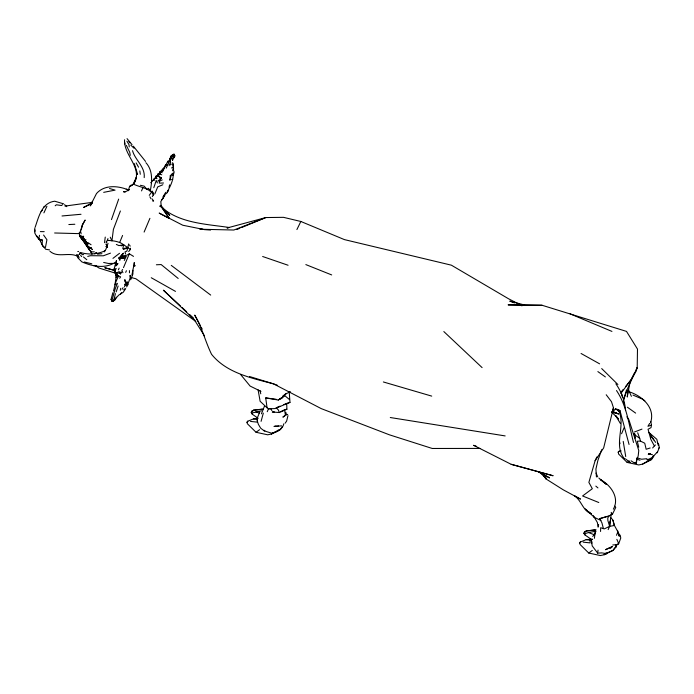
<?xml version="1.0" encoding="UTF-8"?>
<svg xmlns="http://www.w3.org/2000/svg" width="694" height="694" viewBox="0 0 694 694"><rect width="100%" height="100%" fill="white"/><g stroke="black" fill="none" stroke-linecap="round" stroke-linejoin="round"><path stroke-width="1.04" d="M173.309 166.473L173.335 163.853M120.444 274.208L121.129 272.109L118.683 273.193L120.452 273.15M91.964 254.23L90.714 250.916M128.668 251.549L130.394 249.502L130.42 248.209M173.587 169.093L173.162 165.285M134.185 266.565L134.263 262.566L133.916 265.42M592.598 539.429L590.126 540.184L590.074 542.89L583.212 542.161M173.977 155.89L174.02 154.146L172.294 154.979L171.297 156.61L171.132 155.89L174.02 154.146L174.879 155.855L174.289 157.625L173.335 154.562L171.297 156.61M34.7 231.718L34.813 228.014M600.553 531.483L600.674 527.718L604.327 528.88L609.61 526.356L614.424 525.471L617.894 531.83M124.582 139.746C123.445 155.326 143.207 167.835 134.072 183.433L136.423 177.239L132.97 184.552M287.984 415.585L286.648 421.032L285.191 423.167M618.658 410.553C626.066 425.951 612.854 444.828 624.548 458.916L625.103 458.604M35.16 227.207C38.699 217.066 41.787 202.717 54.739 201.217L63.675 203.845M35.004 229.974L34.821 233.08L36.661 236.463L40.599 240.697M634.741 462.568L636.485 463.15L636.806 457.875M129.561 186.634L130.654 185.385L133.534 184.162C140.205 187.406 149.08 188.039 153.678 194.494L152.29 196.654M83.063 238.797L83.245 236.125L83.679 236.897L83.063 238.797L83.853 240.497L85.952 239.708M170.299 175.261L169.917 180.275L171.427 174.454L172.381 173.517M49.552 249.892L45.674 249.25L42.056 244.748L42.412 240.124L38.725 239.04L36.73 235.813M610.043 521.142L609.61 526.356L608.161 529.626M150.676 182.669L151.387 182.635L152.064 180.891L153.582 180.267L153.678 179.286L156.003 177.1M627.905 390.609L627.263 397.029L629.97 382.212M289.233 392.041L289.988 402.373L286.7 403.431L286.9 409.243L279.326 412.548L272.265 411.984L274.373 411.906M602.088 552.875L597.681 553.127L598.046 550.116M594.402 538.327L595.365 530.771M104.525 242.709L105.254 237.088M124.521 286.882L125.571 282.744L124.833 279.63L125.163 281.833M115.438 293.605L113.651 300.875L112.688 301.456L111.777 301.127L111.075 299.34L112.853 292.729M115.378 265.828L116.462 260.545L114.059 269.133L115.1 270.374M113.504 290.986L115.672 282.415L118.57 275.865L120.609 276.906L119.672 278.242M152.862 201.199L152.949 200.627M150.182 191.154C152.212 181.672 152.992 170.351 145.905 162.674M598.306 526.234L598.61 524.499M45.448 247.454L46.932 239.751L43.583 235.032M650.712 422.256C655.388 407.473 641.95 395.858 629.172 391.798M650.703 421.388L651.475 425.153L651.015 427.634L648.049 429.265L650.868 439.441L654.373 445.912L652.664 447.96M165.103 194.303L166.846 193.114L168.668 189.8L167.176 192.056C170.177 186.417 173.89 179.642 173.127 172.962M116.176 291.888L118.145 285.997M39.497 235.283L38.725 239.04L42.412 240.124M172.563 170.793L172.945 168.954L174.142 171.999L173.517 174.411M107.032 242.085L105.974 242.301L107.292 240.367C112.87 240.662 118.96 241.208 123.662 244.722L122.786 248.721L127.783 247.654L130.394 249.502M169.058 187.311L169.596 184.864M87.904 244.548L87.496 246.37L91.192 248.122L92.354 249.597L92.007 249.259M120.279 290.266L120.704 288.34M154.406 178.401L156.948 178.601L155.872 176.276L157.616 175.946L158.041 174.012L159.776 173.613M606.2 394.756L611.483 401.696L613.453 407.76L603.667 447.908L595.096 460.747L588.876 482.408L592.32 488.706L582.587 495.967L598.792 502.517M128.694 243.915L126.898 251.141L124.998 251.905L125.545 253.987M162.24 179.876L159.715 181.073L159.204 183.138L163.532 182.999M84.364 238.493L83.853 240.497L84.521 239.777M133.76 265.759L131.929 274.971M81.207 229.948L82.664 224.318L85.162 220.024L82.248 225.307L82.664 224.318L80.357 231.31M613.453 407.76L612.472 411.551L611.666 412.253L616.081 408.766L615.101 409L619.976 410.579L629.059 444.464M107.492 240.332L107.952 238.58M261.083 421.336L263.321 413.112M157.616 175.946L160.895 177.621L160.427 179.295L157.85 180.96L159.715 181.073M153.79 187.718L156.254 180.483L157.365 182.895M128.312 190.746L129.578 186.339L132.407 185.367M623.446 400.126L626.5 389.967M116.384 297.206L114.562 300.537M120.669 273.514L121.129 272.109M631.054 460.807L634.16 462.855L635.956 462.707L638.185 455.923L638.775 450.545L628.929 419.844L626.847 416.799M115.534 271.215L115.091 272.525L116.21 274.598L115.603 274.199L116.601 272.811L119.325 271.562M282.146 426.879L280.376 429.586L271.449 433.993L267.702 434.808L256.06 432.284L247.446 423.817L247.012 422.481L247.819 421.18M614.858 547.627L613.08 550.333L604.153 554.74L600.405 555.564L588.772 553.04L580.149 544.564L579.716 543.229L580.522 541.936M653.817 456.114L651.449 459.723L642.523 464.13L638.775 464.945L627.142 462.421L618.519 453.954L618.458 451.542L620.887 451.282M111.465 219.616L118.674 199.1M601.698 449.677L597.872 460.53L595.92 469.075L596.432 476.978M126.03 256.685L123.905 258.203L122.031 256.155L126.03 256.685L124.278 260.467M161.78 174.81L159.941 174.177L159.412 172.225L162.951 170.924L167.809 161.312L170.03 160.01L173.335 154.562L174.879 155.855M623.542 400.143L627.818 388.076L637.196 367.56L637.491 349.073L626.509 331.402L542.075 305.265L508.251 304.874L542.075 305.265M108.038 243.377L105.878 249.372L104.213 251.931M283.881 423.739C282.605 429.23 277.097 432.119 272.005 433.29L264.232 430.896L260.71 428.224L258.394 424.381L257.301 421.041M120.392 210.985L113.408 229.341L111.934 240.939L110.259 237.192M128.26 284.21L126.603 286.926M130.68 279.795L132.91 273.991L132.901 270.296M261.438 413.815L264.405 406.276M133.508 256.381L129.31 253.787L123.489 267.658M169.102 165.675L170.49 162.214L170.03 160.01L166.23 168.148M657.209 452.809L659.3 447.621L658.727 444.446L657.704 443.015M259.782 411.958L256.927 418.855L257.032 420.208M141.541 190.911L142.99 187.432M616.48 535.282L617.712 532.341M119.689 242.397L122.578 235.466M621.581 433.741L624.175 427.565M118.405 269.862L119.134 268.136M267.251 411.698L268.387 409.009M144.109 232.074L149.921 218.324M173.335 154.562L174.107 156.896L172.572 160.305L171.635 157.269L169.631 158.657L169.666 159.325L171.132 155.89M545.805 478.808L546.074 478.183L543.255 474.948L545.805 478.808L563.328 489.869L580.496 499.099L574.554 495.889C581.711 500.652 582.752 510.905 591.479 513.846L589.137 512.016M653.045 456.036L651.926 458.647L642.722 464.017M257.986 418.196L252.33 414.24L251.228 412.383L251.705 411.29L253.726 410.189L263.278 408.948M591.496 539.516L585.033 534.987L583.932 533.139L584.409 532.038L586.43 530.936L595.981 529.696M115.291 273.297L114.371 271.649L116.21 268.491M125.683 272.386L126.421 270.712M154.831 193.904L157.712 186.912L162.812 184.76M43.913 212.858L46.914 206.309M114.371 271.649L114.857 271.71L114.189 270.27L114.978 268.569L114.059 269.133L114.64 269.541M595.096 460.747L596.875 456.93M163.125 198.406L164.773 195.04L163.576 196.437M296.902 229.558L300.84 221.473L344.406 239.603L451.378 265.177L508.442 298.715L519.32 304.319M603.433 528.646L601.915 522.842L599.72 518.661L609.297 515.755L612.481 514.141L615.769 507.392L614.771 506.178M164.981 166.369L165.866 164.565M247.012 422.481L247.385 421.405L253.457 418.898L257.821 418.291M618.085 452.618L618.458 451.542L620.922 450.519M579.716 543.229L580.089 542.153L586.161 539.646L592.459 539.134M634.342 373.233L631.011 379.844L620.852 393.42M636.251 369.451L637.196 367.56L636.172 371.117L631.011 379.844L625.815 386.246M162.89 197.009L165.736 192.316M584.643 532.428L584.357 533.929M613.357 509.188C619.985 497.676 610.547 484.802 600.241 479.511L606.452 484.429L598.853 478.062M91.322 203.342L92.484 201.39M595.626 532.029L594.055 534.675L588.512 532.532L584.322 533.86L583.932 533.139M649.653 423.427L647.927 426.298L651.475 425.153M152.914 180.553L153.678 179.286L154.771 180.284M149.245 195.352L152.264 191.249L153.348 193.079M122.04 289.294L123.072 287.68M113.651 300.875L114.71 299.261M120.071 258.081L123.211 253.449L118.735 258.177M91.929 203.411L90.229 205.884L96.501 193.539C104.265 184.743 117.208 185.619 127.349 189.514M609.297 515.755L607.797 517.828L607.857 520.491L609.61 526.356L611.241 513.777M125.709 288.6L123.194 292.321L118.735 295.115L113.252 301.17L112.688 301.456L111.075 299.34M120.496 294.039L121.537 292.703M122.647 269.489L121.875 270.46L122.933 272.707M162.951 170.924L161.268 170.845L164.348 167.271M161.546 199.993L163.307 197.807L160.808 201.555L161.338 206.994L159.551 206.075M120.851 256.459L123.523 253.171M621.269 391.841L623.221 389.447M160.895 177.621L161.364 178.158L160.427 179.295L158.041 174.012L159.941 174.177L160.444 172.173L162.24 172.711M116.098 265.802L117.928 263.581L116.557 265.169M286.353 393.394L281.955 398.287L279.127 399.501M171.652 168.026L172.364 167.237L172.633 167.827M592.702 536.462L595.053 533.851M602.843 553.057L606.703 553.743L607.649 552.693M41.111 211.627L42.473 210.117M616.003 544.903L616.064 547.011L612.837 550.533L608.517 552.337M657.201 452.15L652.126 457.632L647.129 459.957L646.86 458.699L641.586 459.237L637.916 458.109M169.666 159.325L171.635 157.269L172.572 160.305M584.426 532.107L586.43 530.936L594.862 530.043M282.571 397.176L278.259 400.03L265.698 397.914L267.077 407.82L268.639 408.818L275.058 408.566L289.988 402.373M153.678 194.494L153.174 194.988L152.264 191.249M271.449 433.993L272.976 432.509M604.153 554.74L605.68 553.265M616.845 539.351L618.528 543.22L616.975 544.66L612.767 544.981M658.779 448.107L659.3 447.621M123.645 289.849L124.799 288.791M610.434 548.364L612.533 546.447L605.48 549.691L610.763 547.366M654.373 445.912L655.44 444.975M162.665 169.397L164.148 168.095M62.59 204.609L61.532 205.537L56.388 204.782L55.173 205.788M251.939 411.672L253.726 410.189L262.159 409.287M585.242 531.934L586.43 530.936M170.342 164.938L171.288 164.157M282.527 396.3L285.156 394.218L290.396 391.685M163.593 196.662L164.808 195.708M112.94 258.368L119.533 253.293M284.705 415.758L282.874 417.146L285.442 415.342L284.54 409.764L280.697 411.663M159.412 172.225L163.584 169.128M256.06 432.284L259.582 429.69M627.142 462.421L629.25 460.868M588.772 553.04L592.286 550.437M251.705 411.29L253.726 410.189M278.259 400.03L281.538 397.862M283.178 396.777L284.826 395.701L289.511 399.579M96.301 252.694L94.662 253.735L96.544 252.737M129.31 253.787L126.898 255.184L122.031 256.155L122.552 256.043L121.806 258.368L123.905 258.203M271.649 433.88L275.128 431.894M276.863 430.905L278.606 429.907M604.353 554.627L607.831 552.641M113.825 300.268L111.777 301.127L115.291 288.504L117.468 283.334L114.909 284.887L116.072 277.496L115.751 275.362L117.529 274.356L116.601 272.811L115.091 272.525L116.21 274.598M91.391 203.238L83.575 207.454L92.155 203.359M264.232 430.896L264.856 430.575L263.98 430.306M125.067 191.917L123.489 191.718L125.067 191.917L129.136 189.844M121.172 245.884L123.662 244.722L127.783 247.654L123.454 249.493M114.814 262.636C104.56 269.029 92.241 266.296 81.823 261.855L77.659 257.613L76.739 254.429M43.765 206.942L44.997 206.378M155.872 176.276L158.275 175.209L158.041 174.012M165.033 165.883L167.696 164.73M89.023 249.059L91.192 248.122L91.166 247.446M152.064 180.891L153.582 180.267M236.923 229.471L239.916 228.231M241.911 227.415L265.828 217.552L283.508 217.335L300.84 221.473M277.158 407.335L280.02 406.163M283.837 404.602L286.7 403.431M650.148 447.994L646.157 449.261L644.743 443.223L640.501 441.098L637.292 441.237L638.74 447.188M650.009 453.581L648.257 454.266L650.304 453.564L648.664 453.833L652.464 454.735M634.429 432.006L641.967 429.109M110.467 253.137L103.302 255.8L90.341 255.713L87.739 256.433M616.636 544.972L618.146 544.408M105.341 250.629C97.759 254.29 88.953 254.932 80.903 252.642M251.228 412.383L251.618 413.103L261.534 410.744M276.307 426.515L278.398 425.856M599.72 518.661L606.92 516.562M276.117 425.864L273.983 426.48L281.556 425.847M285.329 409.59L286.9 409.243M80.296 232.108L79.333 232.308L79.645 235.526L89.665 250.404M103.684 192.351L115.065 190.139L109.505 188.482M123.662 244.722L118.96 245.607L116.349 244.435M588.512 532.532L596.146 531.153M64.958 206.083L91.799 202.431M114.189 270.27L115.031 270.157M77.771 251.549L78.604 251.454M97.498 254.178L101.914 253.666M171.539 179.503L172.711 179.373M268.639 408.818L270.591 408.645L271.883 410.544M62.009 215.973L81.007 214.281M90.697 251.922L94.341 251.835M83.688 254.594L82.378 254.655L79.819 252.399M68.836 224.544L74.839 224.257M93.777 265.741L96.596 265.611M156.376 264.778L161.164 264.561L178.193 278.459M115.751 275.362L118.57 275.865L116.072 277.496L117.529 274.356L115.603 274.199M112.602 263.382L108.438 263.477L103.658 262.445M480.083 448.419L432.232 448.471L389.421 434.817L321.253 408.619L273.505 383.851L249.528 376.512M40.347 231.614L44.208 231.649M54.618 232.984L79.376 233.644M204.201 229.601L210.603 230.044M114.692 263.269L116.592 263.442M250.508 421.414L257.361 422.143L257.422 419.428L253.457 418.898M129.327 189.67L126.204 189.323L128.286 189.774M265.698 397.914L276.195 399.276M586.161 539.646L590.126 540.184M390.288 417.528L505.154 435.919M140.362 185.281L144.144 186.131L147.015 189.436L148.36 188.317L151.465 191.7M77.754 256.312C68.827 251.731 57.845 258.255 49.951 251.289M84.312 262.011L91.808 263.798M647.363 459.497L649.679 460.044M286.761 414.344L287.698 414.57M130.845 277.444L135.877 278.754L195.76 321.417M524.603 305.03L509.778 301.109L514.48 302.922M115.109 270.521L104.742 267.737L114.12 270.287M612.021 412.106L616.142 413.208L612.203 411.958M511.174 464.312L552.962 475.711L511.174 464.312L473.603 445.305L476.474 446.346M383.357 381.96L431.729 396.118M136.753 174.177L137.603 174.437L134.341 163.611M116.661 273.549L99.103 268.075L94.896 265.377M262.644 256.502L288.079 265.255M587.584 510.801L585.242 508.98L594.385 517.394L597.387 522.539L598.098 527.232M277.305 385.222L273.505 383.851C251.48 378.039 226.6 373.034 211.557 354.304C205.251 341.491 202.075 327.386 194.676 315.093L200.202 325.347M636.485 458.986L639.972 460.269M520.118 305.091L522.001 305.82M255.8 411.776L259.504 413.208M305.837 264.596L331.689 274.928M614.216 412.253L618.666 414.066L613.895 411.984M570.104 313.844L611.935 331.411M633.006 395.103L642.566 399.154L644.839 400.802M89.257 247.125L87.496 246.37L86.568 242.805L81.554 235.917L83.332 238.476M594.003 517.256L600.961 520.413M617.053 409.217L619.976 410.579M118.778 257.856L120.392 258.61L119.81 260.441L119.116 258.715M260.961 391.381L250.126 386.081L240.723 374.639M134.454 265.36L135.347 265.811M105.835 246.5L107.579 247.376M168.469 218.037L159.169 213.084L182.782 225.238L203.125 229.341L199.933 229.228L233.852 230.026L265.828 217.552L227.059 227.996L229.28 227.493C207.35 224.231 182.843 223.433 164.521 209.692M538.102 471.616L549.527 477.888L541.103 473.082M581.069 353.489L599.59 363.829M151.266 277.739L175.504 291.393M88.173 243.637L86.585 242.674L85.249 240.167M87.808 242.544L91.07 244.739M159.36 176.805L161.364 178.158M633.301 433.819L639.695 438.304L640.501 441.098M124.842 284.462L126.343 285.512L127.011 281.677L127.306 284.531L128.338 282.918L130.29 277.687L130.099 275.292L130.489 278.415M171.427 174.454L172.901 175.495M597.864 371.585L605.376 376.92M627.385 407.213L635.635 413.103M648.743 432.371L656.81 439.285L658.276 445.296M44.399 247.29L42.855 246.144L43.592 246.717M171.271 265.394L210.698 295.089M625.849 459.168L630.326 462.56M546.074 478.183L539.264 471.937M83.454 256.971L86.802 259.729M635.956 462.707L636.485 463.15M267.077 407.82L260.12 401.279L258.099 389.82M595.816 486.104L597.95 487.917M64.568 204.643L66.797 206.665M616.819 409.434L620.497 412.774L616.879 409.486M180.457 306.002L163.394 290.187L194.225 319.604L204.565 335.974M182.01 307.442L186.66 311.753M189.757 314.634L193.635 318.225M443.83 331.567L482.104 367.612M601.689 368.575L617.903 384.511M130.81 145.141L134.02 148.221M164.73 210.568L169.752 215.418L160.687 205.329M611.943 412.375L618.449 418.933L615.838 415.68M276.203 407.725L278.407 410.041L279.326 412.548M132.042 144.638L127.045 138.627M133.352 146.191L145.549 161.424M80.625 255.392L81.675 256.598M597.681 553.127L592.208 545.892L591.21 539.889M85.119 241.035L86.568 242.805L86.845 245.164M611.032 517.785L612.949 520.231L614.424 525.471M611.154 512.372L612.481 514.141M650.694 435.624L655.7 442.434M653.826 439.901L649.159 432.813M128.867 141.463L129.839 142.869M91.651 253.006L79.645 235.526M160.488 205.511L169.397 218.532L160.47 205.372L161.338 206.994M616.498 390.548C626.908 405.782 628.911 424.954 633.509 442.468M584.322 533.86L585.033 534.987M251.618 413.103L252.33 414.24M152.272 198.935L153.6 201.104M615.699 415.723L620.349 423.435M593.37 515.685L594.385 517.394M129.492 244.947L130.212 246.17M615.856 383.773C621.425 391.78 624.86 400.837 625.58 410.622M149.878 196.836L151.058 198.857M628.634 389.976L631.393 396.343M136.154 162.882L138.54 167.167M201.199 327.212L202.206 329.077M606.148 552.71L606.703 553.743M120.982 256.719L121.806 258.368L120.895 256.277M167.809 161.312L168.191 162.101M79.385 235.613L83.02 240.566L80.174 236.862L79.775 235.257M39.419 239.022L42.056 244.748M596.059 473.082L597.699 476.847M637.691 432.778L639.695 438.304M106.963 246.179L106.087 243.906L107.266 247.159M126.915 141.177L128.971 144.612L129.275 146.946M77.971 254.507L79.073 257.752M617.495 530.389L619.326 536.271L617.972 532.671L620.315 535.542L620.757 538.076L618.614 543.905L618.528 543.22M126.334 145.35L129.691 152.203L130.298 155.352M615.691 545.562L616.064 547.011M623.516 401.687L623.949 403.414M612.949 520.231L614.138 524.881M174.107 156.896L174.289 157.625M132.528 150.667C135.087 160.193 145.324 166.707 144.205 177.612M285.789 412.193L286.475 415.064M621.668 393.897L622.371 396.933M260.042 390.705L260.753 393.802M170.03 160.01L170.689 162.943M619.569 441.705L620.011 443.735M124.625 142.391L124.963 144.083M80.721 231.649L81.137 233.852M623.221 441.401L625.728 456.565M634.611 433.95L635.227 438.114M139.824 170.932L140.283 174.281M251.566 412.331L251.653 413.182M591.739 541.381L591.921 543.185M172.676 162.613L172.823 164.99M650.547 435.416L650.599 438.044M129.44 270.625L129.466 272.811M634.732 433.689L634.741 437.741M127.956 140.084L127.956 140.084M79.923 253.761L79.333 254.438L79.923 253.761"/></g></svg>
